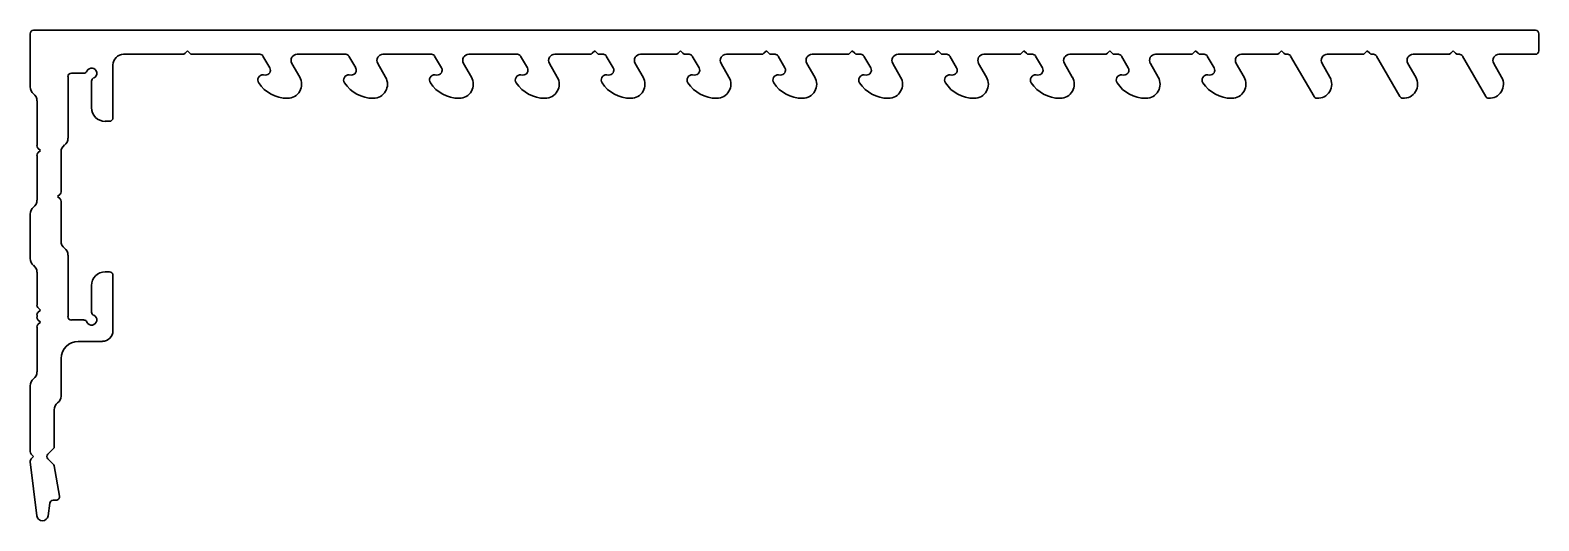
# Model space of a CAD drawing. Extents: x -48 to 64, y -21 to 15.
import ezdxf

# ---------------------------------------------------------------- set-up
doc = ezdxf.new("R2010")
doc.units = 0
doc.header["$MEASUREMENT"] = 0
doc.layers.add('Profile1', color=4, linetype='CONTINUOUS', lineweight=35)

msp = doc.modelspace()

# ---------------------------------------------------------------- linework, layer by layer
at = {"layer": 'Profile1', "color": 0}
for p, q in [((-48.06, 11.31), (-48.06, 15.24)), ((-47.8, 15.5), (63.28, 15.5)), ((63.54, 15.24), (63.54, 13.97)), ((-36.78, 13.72), (-41.15, 13.72)), ((-36.42, 13.97), (-36.6, 13.79)), ((-36.25, 13.79), (-36.42, 13.97)), ((-31.06, 13.72), (-36.07, 13.72)), ((-30.33, 12.72), (-30.84, 13.59)), ((-24.71, 13.72), (-28.31, 13.72)), ((-23.98, 12.72), (-24.49, 13.59)), ((-18.36, 13.72), (-21.96, 13.72)), ((-17.63, 12.72), (-18.14, 13.59)), ((-12.01, 13.72), (-15.61, 13.72)), ((-11.28, 12.72), (-11.79, 13.59)), ((-6.66, 13.72), (-9.26, 13.72)), ((-6.3, 13.97), (-6.48, 13.79)), ((-6.12, 13.79), (-6.3, 13.97)), ((-5.66, 13.72), (-5.94, 13.72)), ((-4.93, 12.72), (-5.44, 13.59)), ((-0.31, 13.72), (-2.91, 13.72)), ((0.05, 13.97), (-0.13, 13.79)), ((0.23, 13.79), (0.05, 13.97)), ((0.69, 13.72), (0.41, 13.72)), ((1.42, 12.72), (0.91, 13.59)), ((6.04, 13.72), (3.44, 13.72)), ((6.4, 13.97), (6.22, 13.79)), ((6.58, 13.79), (6.4, 13.97)), ((7.04, 13.72), (6.76, 13.72)), ((7.77, 12.72), (7.26, 13.59)), ((12.39, 13.72), (9.79, 13.72)), ((12.75, 13.97), (12.57, 13.79)), ((12.93, 13.79), (12.75, 13.97)), ((13.39, 13.72), (13.11, 13.72)), ((14.12, 12.72), (13.61, 13.59)), ((18.74, 13.72), (16.14, 13.72)), ((19.1, 13.97), (18.92, 13.79)), ((19.28, 13.79), (19.1, 13.97)), ((19.74, 13.72), (19.46, 13.72)), ((20.47, 12.72), (19.96, 13.59)), ((25.09, 13.72), (22.49, 13.72)), ((25.45, 13.97), (25.27, 13.79)), ((25.63, 13.79), (25.45, 13.97)), ((26.09, 13.72), (25.81, 13.72)), ((26.82, 12.72), (26.31, 13.59)), ((31.44, 13.72), (28.84, 13.72)), ((31.8, 13.97), (31.62, 13.79)), ((31.98, 13.79), (31.8, 13.97)), ((32.44, 13.72), (32.16, 13.72)), ((33.17, 12.72), (32.66, 13.59)), ((37.79, 13.72), (35.19, 13.72)), ((38.15, 13.97), (37.97, 13.79)), ((38.33, 13.79), (38.15, 13.97)), ((38.79, 13.72), (38.51, 13.72)), ((39.52, 12.72), (39.01, 13.59)), ((44.14, 13.72), (41.54, 13.72)), ((44.5, 13.97), (44.32, 13.79)), ((44.68, 13.79), (44.5, 13.97)), ((44.96, 13.72), (44.86, 13.72)), ((46.91, 10.6), (45.18, 13.59)), ((50.49, 13.72), (47.89, 13.72)), ((50.85, 13.97), (50.67, 13.79)), ((51.03, 13.79), (50.85, 13.97)), ((51.31, 13.72), (51.21, 13.72)), ((53.26, 10.6), (51.53, 13.59)), ((56.84, 13.72), (54.24, 13.72)), ((57.2, 13.97), (57.02, 13.79)), ((57.38, 13.79), (57.2, 13.97)), ((57.66, 13.72), (57.56, 13.72)), ((59.61, 10.6), (57.88, 13.59)), ((63.28, 13.72), (60.59, 13.72)), ((-44.09, 12.32), (-45.01, 12.32)), ((-41.94, 12.93), (-41.94, 9.02)), ((-28.7, 13.04), (-28.12, 12.03)), ((-22.35, 13.04), (-21.77, 12.03)), ((-16, 13.04), (-15.42, 12.03)), ((-9.65, 13.04), (-9.07, 12.03)), ((-3.3, 13.04), (-2.72, 12.03)), ((3.05, 13.04), (3.63, 12.03)), ((9.4, 13.04), (9.98, 12.03)), ((15.75, 13.04), (16.33, 12.03)), ((22.1, 13.04), (22.68, 12.03)), ((28.45, 13.04), (29.03, 12.03)), ((34.8, 13.04), (35.38, 12.03)), ((41.15, 13.04), (41.73, 12.03)), ((47.5, 13.04), (48.08, 12.03)), ((53.85, 13.04), (54.43, 12.03)), ((60.2, 13.04), (60.78, 12.03)), ((-45.26, 12.07), (-45.26, 7.52)), ((-43.51, 9.78), (-43.51, 11.74)), ((-30.81, 12.19), (-30.67, 12.18)), ((-24.46, 12.19), (-24.32, 12.18)), ((-18.11, 12.19), (-17.97, 12.18)), ((-11.76, 12.19), (-11.62, 12.18)), ((-5.41, 12.19), (-5.27, 12.18)), ((0.94, 12.19), (1.08, 12.18)), ((7.29, 12.19), (7.43, 12.18)), ((13.64, 12.19), (13.78, 12.18)), ((19.99, 12.19), (20.13, 12.18)), ((26.34, 12.19), (26.48, 12.18)), ((32.69, 12.19), (32.83, 12.18)), ((39.04, 12.19), (39.18, 12.18)), ((-47.55, 6.97), (-47.55, 10.29)), ((-29.02, 10.47), (-29.04, 10.47)), ((-22.67, 10.47), (-22.69, 10.47)), ((-16.32, 10.47), (-16.34, 10.47)), ((-9.97, 10.47), (-9.99, 10.47)), ((-3.62, 10.47), (-3.64, 10.47)), ((2.73, 10.47), (2.71, 10.47)), ((9.08, 10.47), (9.06, 10.47)), ((15.43, 10.47), (15.41, 10.47)), ((21.78, 10.47), (21.76, 10.47)), ((28.13, 10.47), (28.11, 10.47)), ((34.48, 10.47), (34.46, 10.47)), ((40.83, 10.47), (40.81, 10.47)), ((-42.19, 8.77), (-42.5, 8.77)), ((-47.3, 6.61), (-47.48, 6.79)), ((-47.55, 2.93), (-47.55, 6.25)), ((-47.48, 6.43), (-47.3, 6.61)), ((-45.77, 6.51), (-45.77, 3.56)), ((-45.85, 3.38), (-46.03, 3.2)), ((-46.03, 3.2), (-45.85, 3.03)), ((-45.77, 2.85), (-45.77, -0.1)), ((-48.06, -1.37), (-48.06, 1.91)), ((-45.26, -1.11), (-45.26, -5.66)), ((-47.55, -4.82), (-47.55, -2.38)), ((-42.5, -2.36), (-42.19, -2.36)), ((-41.94, -2.61), (-41.94, -6.7)), ((-43.51, -5.33), (-43.51, -3.37)), ((-47.55, -5.71), (-47.55, -5.54)), ((-47.3, -5.18), (-47.48, -5)), ((-47.48, -5.36), (-47.3, -5.18)), ((-47.55, -9.75), (-47.55, -6.43)), ((-47.3, -6.07), (-47.48, -5.89)), ((-47.48, -6.25), (-47.3, -6.07)), ((-45.01, -5.91), (-44.09, -5.91)), ((-42.72, -7.49), (-44.5, -7.49)), ((-45.77, -8.76), (-45.77, -11.53)), ((-48.06, -15.64), (-48.06, -10.77)), ((-46.28, -12.54), (-46.28, -15.26)), ((-46.35, -15.44), (-46.74, -15.82)), ((-47.57, -20.37), (-48.06, -16.39)), ((-47.8, -16), (-47.98, -15.82)), ((-47.98, -16.18), (-47.8, -16)), ((-46.74, -16.18), (-46.35, -16.56)), ((-46.28, -16.69), (-45.89, -18.93)), ((-46.61, -19.45), (-46.72, -20.37)), ((-46.14, -19.22), (-46.36, -19.22))]:
    msp.add_line(p, q, dxfattribs=at)
for centre, radius, start, end in [((-47.8, 15.24), 0.254, 90, 180), ((63.28, 15.24), 0.254, 0, 90), ((-41.15, 12.93), 0.787, 90, 180), ((-36.78, 13.97), 0.254, 270, 315), ((-36.07, 13.97), 0.254, 225, 270), ((-31.06, 13.47), 0.254, 30, 90), ((-28.31, 13.27), 0.452, 90, 210), ((-24.71, 13.47), 0.254, 30, 90), ((-21.96, 13.27), 0.452, 90, 210), ((-18.36, 13.47), 0.254, 30, 90), ((-15.61, 13.27), 0.452, 90, 210), ((-12.01, 13.47), 0.254, 30, 90), ((-9.26, 13.27), 0.452, 90, 210), ((-6.66, 13.97), 0.254, 270, 315), ((-5.94, 13.97), 0.254, 225, 270), ((-5.66, 13.47), 0.254, 30, 90), ((-2.91, 13.27), 0.452, 90, 210), ((-0.31, 13.97), 0.254, 270, 315), ((0.41, 13.97), 0.254, 225, 270), ((0.69, 13.47), 0.254, 30, 90), ((3.44, 13.27), 0.452, 90, 210), ((6.04, 13.97), 0.254, 270, 315), ((6.76, 13.97), 0.254, 225, 270), ((7.04, 13.47), 0.254, 30, 90), ((9.79, 13.27), 0.452, 90, 210), ((12.39, 13.97), 0.254, 270, 315), ((13.11, 13.97), 0.254, 225, 270), ((13.39, 13.47), 0.254, 30, 90), ((16.14, 13.27), 0.452, 90, 210), ((18.74, 13.97), 0.254, 270, 315), ((19.46, 13.97), 0.254, 225, 270), ((19.74, 13.47), 0.254, 30, 90), ((22.49, 13.27), 0.452, 90, 210), ((25.09, 13.97), 0.254, 270, 315), ((25.81, 13.97), 0.254, 225, 270), ((26.09, 13.47), 0.254, 30, 90), ((28.84, 13.27), 0.452, 90, 210), ((31.44, 13.97), 0.254, 270, 315), ((32.16, 13.97), 0.254, 225, 270), ((32.44, 13.47), 0.254, 30, 90), ((35.19, 13.27), 0.452, 90, 210), ((37.79, 13.97), 0.254, 270, 315), ((38.51, 13.97), 0.254, 225, 270), ((38.79, 13.47), 0.254, 30, 90), ((41.54, 13.27), 0.452, 90, 210), ((44.14, 13.97), 0.254, 270, 315), ((44.86, 13.97), 0.254, 225, 270), ((44.96, 13.47), 0.254, 30, 90), ((47.89, 13.27), 0.452, 90, 210), ((50.49, 13.97), 0.254, 270, 315), ((51.21, 13.97), 0.254, 225, 270), ((51.31, 13.47), 0.254, 30, 90), ((54.24, 13.27), 0.452, 90, 210), ((56.84, 13.97), 0.254, 270, 315), ((57.56, 13.97), 0.254, 225, 270), ((57.66, 13.47), 0.254, 30, 90), ((60.59, 13.27), 0.452, 90, 210), ((63.28, 13.97), 0.254, 270, 360), ((-45.01, 12.07), 0.254, 90, 180), ((-44.09, 12.58), 0.254, 270, 336.4218), ((-43.51, 12.32), 0.381, 293.5782, 156.4218), ((-30.64, 12.54), 0.356, 265, 30), ((-24.29, 12.54), 0.356, 265, 30), ((-17.94, 12.54), 0.356, 265, 30), ((-11.59, 12.54), 0.356, 265, 30), ((-5.24, 12.54), 0.356, 265, 30), ((1.11, 12.54), 0.356, 265, 30), ((7.46, 12.54), 0.356, 265, 30), ((13.81, 12.54), 0.356, 265, 30), ((20.16, 12.54), 0.356, 265, 30), ((26.51, 12.54), 0.356, 265, 30), ((32.86, 12.54), 0.356, 265, 30), ((39.21, 12.54), 0.356, 265, 30), ((-47.42, 11.31), 0.635, 180, 233.1301), ((-43.26, 11.74), 0.254, 113.5782, 180), ((-30.84, 11.82), 0.381, 85, 213.569), ((-29.04, 13.01), 2.54, 213.569, 270), ((-29.02, 11.51), 1.04, 270, 30), ((-24.49, 11.82), 0.381, 85, 213.569), ((-22.69, 13.01), 2.54, 213.569, 270), ((-22.67, 11.51), 1.04, 270, 30), ((-18.14, 11.82), 0.381, 85, 213.569), ((-16.34, 13.01), 2.54, 213.569, 270), ((-16.32, 11.51), 1.04, 270, 30), ((-11.79, 11.82), 0.381, 85, 213.569), ((-9.99, 13.01), 2.54, 213.569, 270), ((-9.97, 11.51), 1.04, 270, 30), ((-5.44, 11.82), 0.381, 85, 213.569), ((-3.64, 13.01), 2.54, 213.569, 270), ((-3.62, 11.51), 1.04, 270, 30), ((0.91, 11.82), 0.381, 85, 213.569), ((2.71, 13.01), 2.54, 213.569, 270), ((2.73, 11.51), 1.04, 270, 30), ((7.26, 11.82), 0.381, 85, 213.569), ((9.06, 13.01), 2.54, 213.569, 270), ((9.08, 11.51), 1.04, 270, 30), ((13.61, 11.82), 0.381, 85, 213.569), ((15.41, 13.01), 2.54, 213.569, 270), ((15.43, 11.51), 1.04, 270, 30), ((19.96, 11.82), 0.381, 85, 213.569), ((21.76, 13.01), 2.54, 213.569, 270), ((21.78, 11.51), 1.04, 270, 30), ((26.31, 11.82), 0.381, 85, 213.569), ((28.11, 13.01), 2.54, 213.569, 270), ((28.13, 11.51), 1.04, 270, 30), ((32.66, 11.82), 0.381, 85, 213.569), ((34.46, 13.01), 2.54, 213.569, 270), ((34.48, 11.51), 1.04, 270, 30), ((39.01, 11.82), 0.381, 85, 213.569), ((40.81, 13.01), 2.54, 213.569, 270), ((40.83, 11.51), 1.04, 270, 30), ((47.18, 11.51), 1.04, 266.7436, 30), ((53.53, 11.51), 1.04, 266.7436, 30), ((59.88, 11.51), 1.04, 266.7436, 30), ((-48.19, 10.29), 0.635, 360, 53.1301), ((47.13, 10.72), 0.254, 210, 266.7436), ((53.48, 10.72), 0.254, 210, 266.7436), ((59.83, 10.72), 0.254, 210, 266.7436), ((-42.5, 9.78), 1.02, 180, 270), ((-42.19, 9.02), 0.254, 270, 0), ((-47.3, 6.97), 0.254, 180, 225), ((-45.14, 6.51), 0.635, 126.8699, 180), ((-45.9, 7.52), 0.635, 306.8699, 360), ((-47.3, 6.25), 0.254, 135, 180), ((-46.03, 3.56), 0.254, 315, 0), ((-47.42, 1.91), 0.635, 126.8699, 180), ((-48.19, 2.93), 0.635, 306.8699, 0), ((-46.03, 2.85), 0.254, 360, 45), ((-45.14, -0.1), 0.635, 180, 233.1301), ((-45.9, -1.11), 0.635, 0, 53.1301), ((-47.42, -1.37), 0.635, 180, 233.1301), ((-48.19, -2.38), 0.635, 360, 53.1301), ((-42.5, -3.37), 1.02, 90, 180), ((-42.19, -2.61), 0.254, 360, 90), ((-47.3, -4.82), 0.254, 180, 225), ((-47.3, -5.54), 0.254, 135, 180), ((-43.51, -5.91), 0.381, 203.5782, 66.4218), ((-43.26, -5.33), 0.254, 180, 246.4218), ((-47.3, -5.71), 0.254, 180, 225), ((-47.3, -6.43), 0.254, 135, 180), ((-45.01, -5.66), 0.254, 180, 270), ((-44.09, -6.17), 0.254, 23.5782, 90), ((-44.5, -8.76), 1.27, 90, 180), ((-42.72, -6.7), 0.787, 270, 0), ((-48.19, -9.75), 0.635, 306.8699, 0), ((-47.42, -10.77), 0.635, 126.8699, 180), ((-45.65, -12.54), 0.635, 126.8699, 180), ((-46.41, -11.53), 0.635, 306.8699, 360), ((-46.53, -15.26), 0.254, 315, 360), ((-47.8, -15.64), 0.254, 180, 225), ((-47.8, -16.36), 0.254, 135, 187), ((-46.56, -16), 0.254, 135, 225), ((-46.53, -16.74), 0.254, 10, 45), ((-46.14, -18.97), 0.254, 270, 10), ((-46.36, -19.48), 0.254, 90, 173), ((-47.15, -20.32), 0.424, 187, 353)]:
    msp.add_arc(centre, radius, start, end, dxfattribs=at)

doc.saveas('drawing.dxf')
